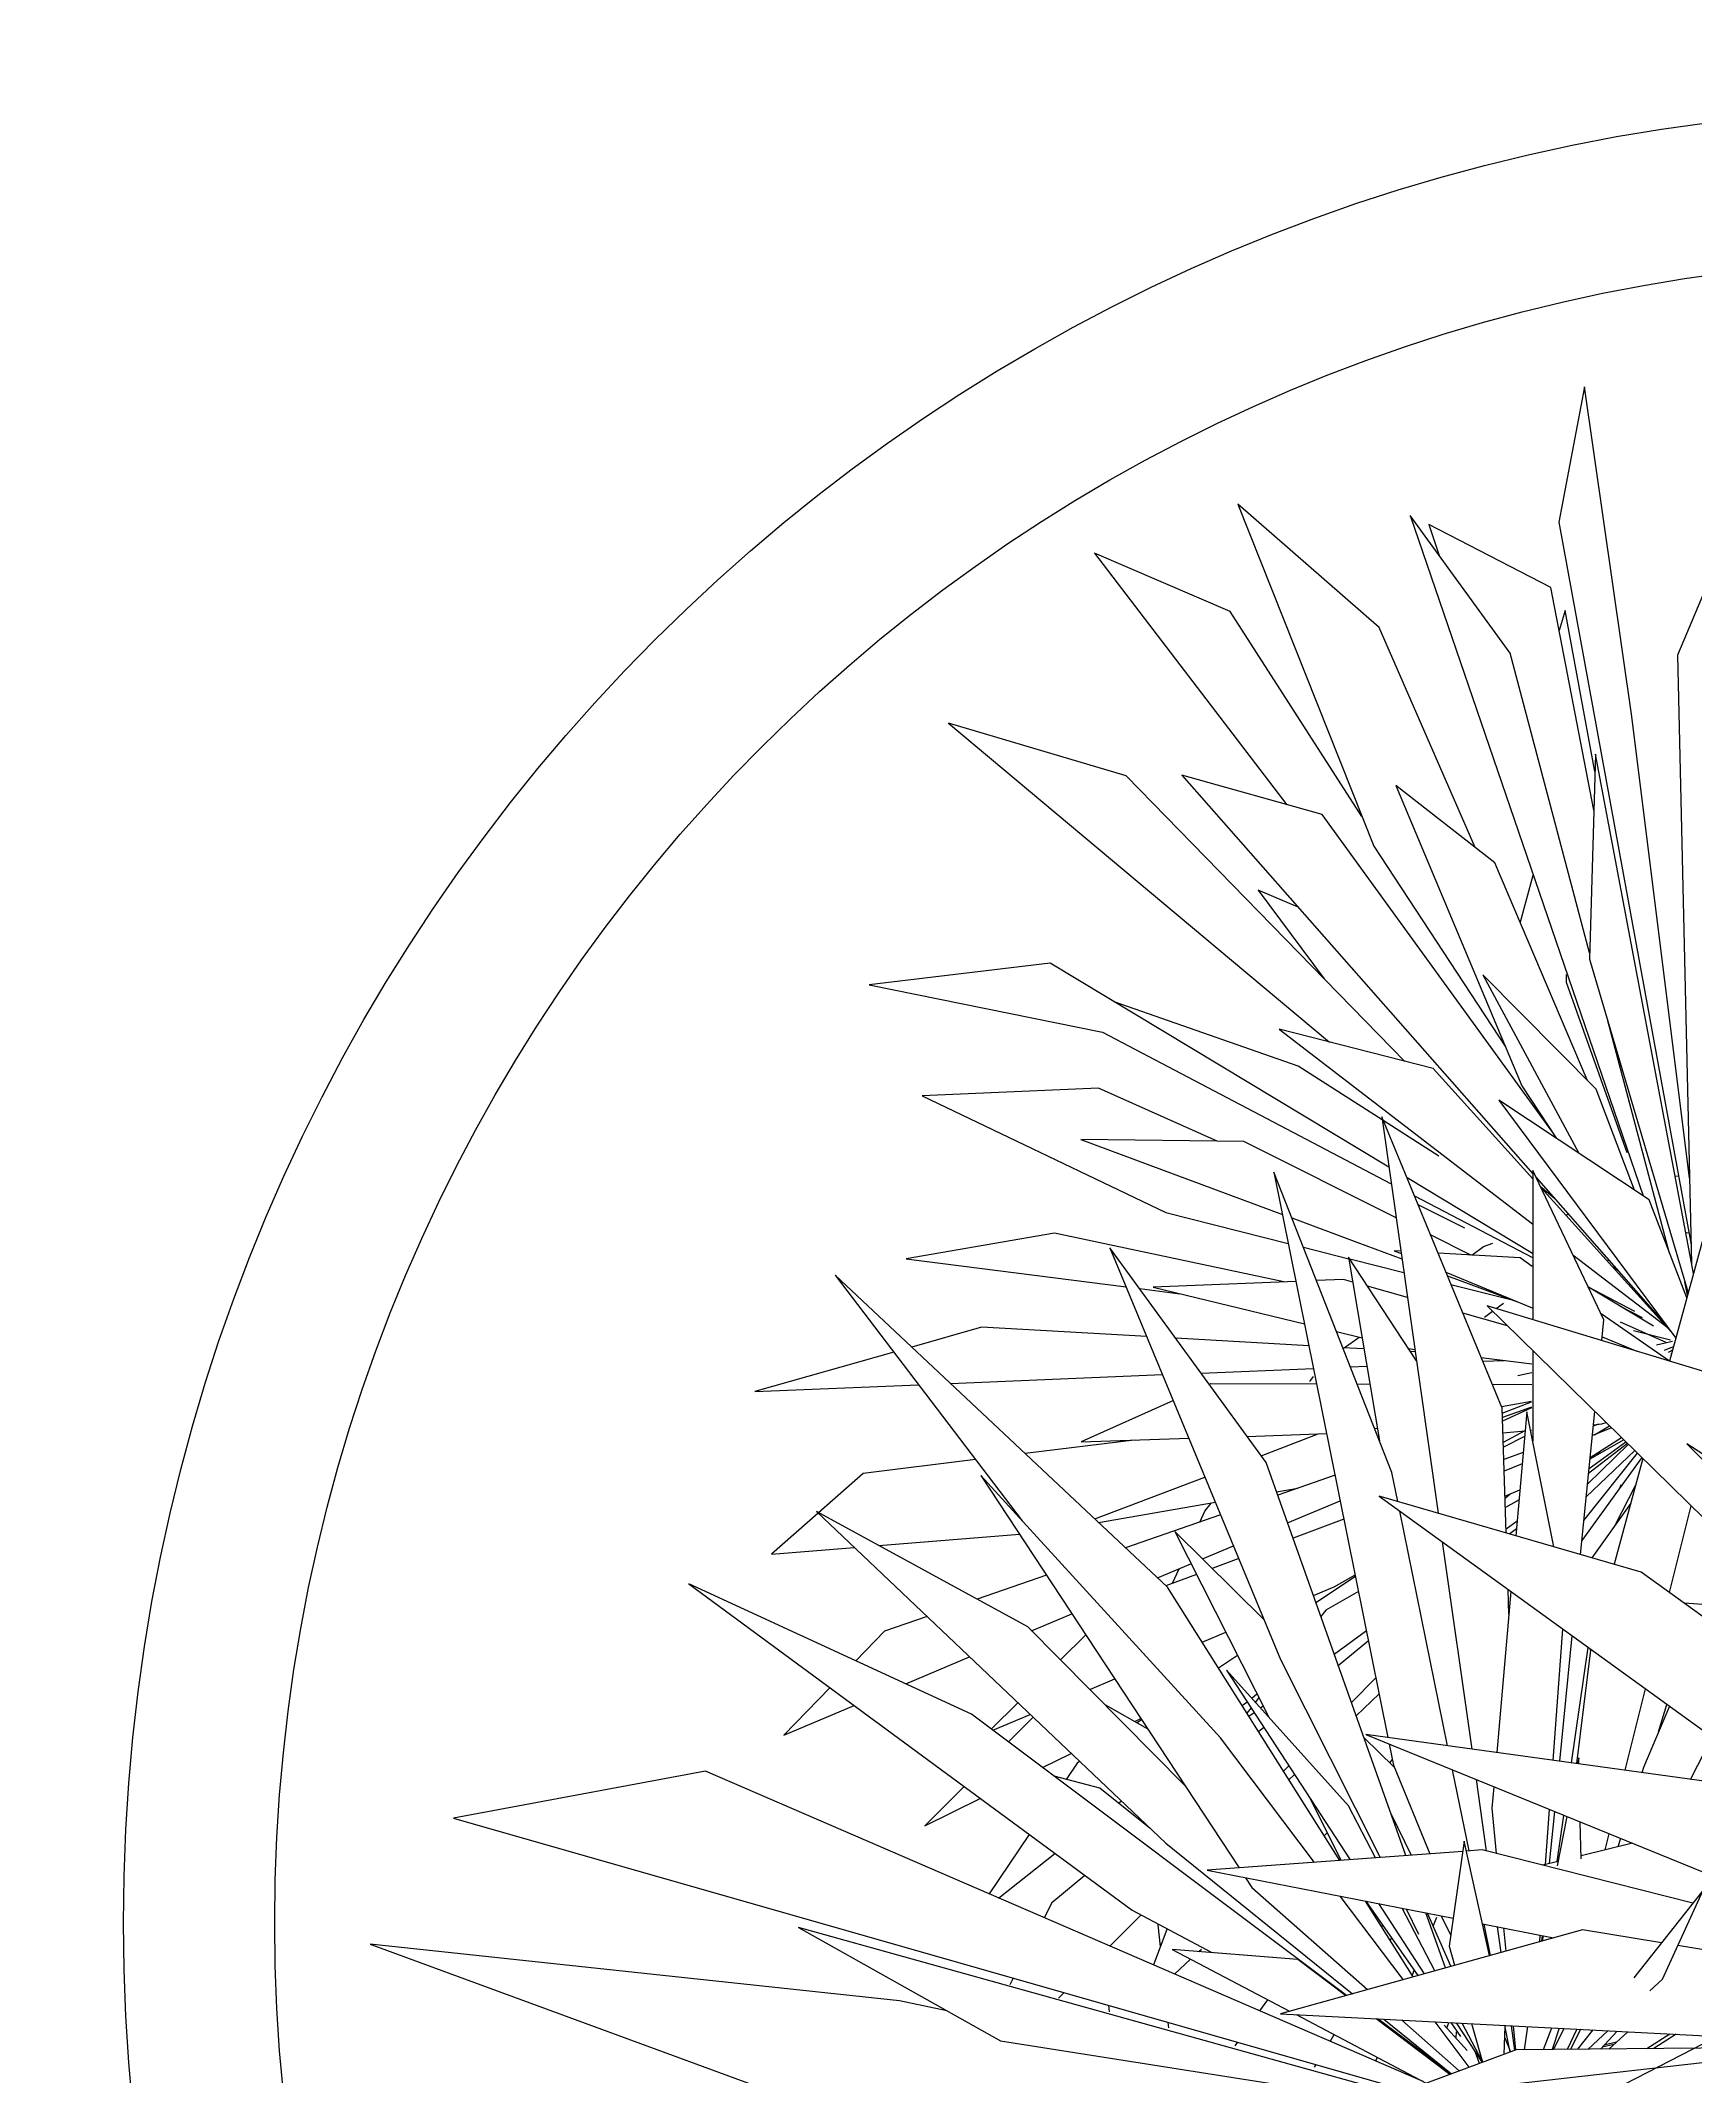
# Model space of a CAD drawing. Header units: millimetres. Extents: x -39333 to 8232, y -29726 to 4142.
# Drawn here: x -7701 to -7154, y -6647 to -5974 of the extents above; entities that cross this region are included whole.
import ezdxf

# ---------------------------------------------------------------- set-up
doc = ezdxf.new("R2010")
doc.units = ezdxf.units.MM
doc.layers.add('zelen', color=69, linetype='Continuous')
doc.layers.add('площадь', color=2, linetype='Continuous', lineweight=25, plot=False)
doc.layers.add('размер', color=1, linetype='Continuous', lineweight=25)
doc.layers.add('территория', color=74, linetype='Continuous', lineweight=25)
doc.styles.get("Standard").update_dxf_attribs({"font": 'arial.ttf'})
doc.dimstyles.new('Аннотативный', dxfattribs={"dimscale": 0, "dimtxt": 2.5, "dimasz": 2.5, "dimexe": 1.25, "dimexo": 0.625, "dimtad": 1, "dimtxsty": 'Standard', "dimcen": 2.5, "dimadec": 0, "dimazin": 0, "dimtfac": 1, "dimtmove": 0, "dimatfit": 3, "dimfxl": 1, "dimarcsym": 0})

# ---------------------------------------------------------------- blocks, each defined once
blk = doc.blocks.new('p4')
at = {"color": 1, "linetype": 'Continuous'}
for p, q in [((-84.77, 405.66), (-91.46, 370.37)), ((-72.43, 319.75), (-84.77, 405.66)), ((-175.23, 375.05), (-139.78, 285.88)), ((-138.31, 342.91), (-175.23, 375.05)), ((-130.3, 372.15), (-69.49, 194.73)), ((-104.23, 336.2), (-130.3, 372.15)), ((-125.41, 369.81), (-122.74, 361.73)), ((-93.6, 353.36), (-125.41, 369.81)), ((-91.46, 370.37), (-57.01, 181.96)), ((-47.72, 366.25), (-60.56, 335.71)), ((-212.61, 362.3), (-162.39, 296.72)), ((-177.19, 347.12), (-212.61, 362.3)), ((-82.38, 295.32), (-93.6, 353.36)), ((-142.88, 293.67), (-177.19, 347.12)), ((-89.86, 347.36), (-91.44, 342.17)), ((-82.09, 305.36), (-89.86, 347.36)), ((-113.32, 285.58), (-138.31, 342.91)), ((-83.46, 258.12), (-104.23, 336.2)), ((-60.56, 335.71), (-56.9, 177.09)), ((-57.41, 199.38), (-72.43, 319.75)), ((-250.69, 318), (-176.89, 256.16)), ((-204.37, 304.22), (-250.69, 318)), ((-81.96, 309.89), (-83.5, 256.49)), ((-56.4, 174.47), (-81.96, 309.89)), ((-131.65, 229.8), (-204.37, 304.22)), ((-189.82, 304.46), (-98.28, 200.5)), ((-153.26, 294.15), (-189.82, 304.46)), ((-133.98, 301.75), (-101.15, 223.45)), ((-108.18, 281.55), (-133.98, 301.75)), ((-93.36, 211.62), (-153.26, 294.15)), ((-139.78, 285.88), (-105.39, 233.57)), ((-84.15, 225), (-108.18, 281.55)), ((-98.3, 278.27), (-101.61, 266.09)), ((-169.92, 274.47), (-152.73, 251.36)), ((-159.52, 270.05), (-169.92, 274.47)), ((-224.18, 255.37), (-271.39, 249.74)), ((-135.8, 202.23), (-224.18, 255.37)), ((-176.89, 256.16), (-151.31, 234.81)), ((-83.5, 256.49), (-57.77, 169.47)), ((-271.39, 249.74), (-210.54, 237.4)), ((-111.33, 252.39), (-86.31, 205.89)), ((-81.73, 222.56), (-111.33, 252.39)), ((-89.47, 250.33), (-89.5, 252.44)), ((-73.66, 205.96), (-89.47, 250.33)), ((-159.45, 228.55), (-207.43, 245.3)), ((-62.69, 180.04), (-78.74, 240.38)), ((-210.54, 237.4), (-135.19, 197.91)), ((-164.47, 238.17), (-98.35, 187.47)), ((-124.27, 227.92), (-164.47, 238.17)), ((-137.56, 214.56), (-159.45, 228.55)), ((-211.51, 222.84), (-257.57, 220.86)), ((-180.62, 208.99), (-211.51, 222.84)), ((-98.29, 199.2), (-124.27, 227.92)), ((-101.15, 223.45), (-92.12, 209.74)), ((-257.57, 220.86), (-193.99, 190.38)), ((-107.15, 219.71), (-60.99, 157.68)), ((-67.91, 193.68), (-107.15, 219.71)), ((-71.73, 196.22), (-81.73, 222.56)), ((-43.62, 221.26), (-62.64, 151.65)), ((-137.67, 215.31), (-122.96, 111.97)), ((-106.3, 139.41), (-137.67, 215.31)), ((-122.75, 205.1), (-137.28, 214.38)), ((-216.14, 209.42), (-163.58, 189.92)), ((-173.68, 208.91), (-216.14, 209.42)), ((-133.93, 189.05), (-173.68, 208.91)), ((-165.8, 200.9), (-136.06, 53.49)), ((-135.01, 122.57), (-165.8, 200.9)), ((-98.39, 179.74), (-131.09, 199.4)), ((-98.28, 201.32), (-98.3, 162.48)), ((-79.73, 162.43), (-98.28, 201.32)), ((-97.42, 199.53), (-63.25, 160.72)), ((-96.35, 197.29), (-92.58, 194.03)), ((-62.21, 159.32), (-96.13, 196.82)), ((-61.2, 199.89), (-60.3, 199.98)), ((-57.52, 200.27), (-57.43, 200.28)), ((-129.17, 194.76), (-98.4, 178.63)), ((-128.25, 192.53), (-116.06, 186.39)), ((-58.13, 168.14), (-67.91, 193.68)), ((-193.99, 190.38), (-162.05, 182.33)), ((-161.12, 189.01), (-144.14, 182.71)), ((-89.71, 189.72), (-89.02, 189.99)), ((-223.01, 185.04), (-261.72, 178.34)), ((-163.2, 172.31), (-223.01, 185.04)), ((-208.56, 181.22), (-164.08, 73.89)), ((-167.83, 125.22), (-208.56, 181.22)), ((-158.11, 181.34), (-146.28, 178.36)), ((-144.14, 182.71), (-132.4, 178.34)), ((-134.4, 180.45), (-132.6, 179.7)), ((-132.69, 180.35), (-134.4, 180.45)), ((-114.41, 179.3), (-124.96, 184.57)), ((-114.19, 179.29), (-111.13, 181.51)), ((-111.13, 181.51), (-108.73, 182.43)), ((-58.41, 185.1), (-57.6, 185.18)), ((-261.72, 178.34), (-204.33, 171.01)), ((-146.35, 178.78), (-138.26, 130.83)), ((-128.61, 151.72), (-146.35, 178.78)), ((-146.03, 178.3), (-131.89, 174.74)), ((-101.62, 178.57), (-122.99, 179.79)), ((-114.38, 179.3), (-114.7, 179.44)), ((-98.41, 176.36), (-101.62, 178.57)), ((-87.83, 179.4), (-62.97, 160.34)), ((-78.92, 177.8), (-78.45, 177.98)), ((-76.04, 175.25), (-77.4, 176.12)), ((-280.25, 174.07), (-231.47, 110.03)), ((-193.56, 92.74), (-280.25, 174.07)), ((-200.81, 170.57), (-190.32, 169.23)), ((-160.06, 172.44), (-197.31, 170.92)), ((-197.31, 170.92), (-157.82, 161.37)), ((-147.62, 172.95), (-154.7, 172.66)), ((-145.25, 172.28), (-147.62, 172.95)), ((-130.97, 168.24), (-141.37, 171.18)), ((-120.96, 174.88), (-98.47, 165.56)), ((-120.56, 173.92), (-101.54, 166.83)), ((-119.62, 171.65), (-103.71, 167.64)), ((-83.81, 170.98), (-71.76, 164.67)), ((-83.81, 170.98), (-71.76, 164.67)), ((-66.82, 160.75), (-83.8, 170.96)), ((-57.94, 168.84), (-58.62, 172.34)), ((-110.92, 163.13), (-108.78, 164.68)), ((-110.23, 166.11), (-1.94, 59.97)), ((-38.76, 144.39), (-110.23, 166.11)), ((-107.82, 165.38), (-105.89, 166.78)), ((-75.46, 165.94), (-69.73, 163.06)), ((-242.02, 160.47), (-260.25, 155.31)), ((-198.95, 158.03), (-242.02, 160.47)), ((-149.47, 159.36), (-142.8, 157.74)), ((-104.85, 160.84), (-116.52, 164.14)), ((-62.63, 151.68), (-80.48, 163.99)), ((-80.28, 157.01), (-79.73, 162.43)), ((-63.36, 156.43), (-75.41, 161.84)), ((-71.99, 159.65), (-62.38, 157.23)), ((-66.5, 164.06), (-65.35, 163.11)), ((-66.5, 164.06), (-65.35, 163.11)), ((-63.5, 160.75), (-62.97, 160.34)), ((-62.79, 159.97), (-62.62, 159.88)), ((-62.79, 159.97), (-62.62, 159.88)), ((-264.94, 153.98), (-301.17, 143.72)), ((-156.66, 155.63), (-191.38, 157.6)), ((-142.31, 154.82), (-147.81, 155.13)), ((-147.49, 155.11), (-143.6, 157.94)), ((-130.71, 154.92), (-129.04, 154.71)), ((-128.95, 154.06), (-130.2, 154.13)), ((-98.3, 154.42), (-98.31, 130.75)), ((-80.18, 157.98), (-71.15, 154.23)), ((-68.67, 158.81), (-62.38, 157.23)), ((-61.81, 156.78), (-66.02, 155.84)), ((-63.97, 154.53), (-62.43, 155.14)), ((-61.86, 154.5), (-62.97, 153.89)), ((-62.4, 155.15), (-61.6, 155.46)), ((-184.8, 148.55), (-155.48, 149.77)), ((-145.86, 150.16), (-141.55, 150.34)), ((-111.74, 152.57), (-98.55, 150.94)), ((-111.34, 151.6), (-105.72, 151.83)), ((-98.56, 148.58), (-102.17, 147.78)), ((-62.32, 153.63), (-62.09, 153.64)), ((-62.32, 153.63), (-62.09, 153.64)), ((-301.17, 143.72), (-258.48, 145.49)), ((-250.16, 145.84), (-194.85, 148.13)), ((-182.34, 145.69), (-182.63, 145.56)), ((-154.65, 145.63), (-182.34, 145.69)), ((-156.45, 146.37), (-155.44, 147.61)), ((-140.75, 145.6), (-144.07, 145.61)), ((-98.57, 145.5), (-108.83, 145.53)), ((-192.03, 141.35), (-216.05, 130.58)), ((-106.47, 139.83), (-98.6, 141.21)), ((-105.23, 106.85), (-106.3, 139.41)), ((-106.26, 138.07), (-98.6, 141.05)), ((-98.61, 139.62), (-106.22, 136.98)), ((-98.61, 139.51), (-106.19, 135.98)), ((-99.86, 138.4), (-102.71, 106.12)), ((-92.77, 103.24), (-99.86, 138.4)), ((-85.85, 101.24), (-82.12, 138.56)), ((-172.79, 132.04), (-152.05, 132.75)), ((-169.13, 127), (-154.22, 132.67)), ((-139.52, 134.05), (-138.82, 134.17)), ((-106.09, 132.98), (-100.29, 133.49)), ((-100.38, 133.49), (-106.01, 130.41)), ((-98.89, 133.62), (-98.64, 133.64)), ((-98.64, 132.9), (-98.74, 132.85)), ((-77.73, 134.26), (-82.75, 132.24)), ((-81.16, 135.18), (-82.51, 134.68)), ((-82.47, 135.06), (-80.28, 135.26)), ((-82.16, 132.47), (-78.25, 134.76)), ((-80.28, 135.26), (-79.18, 135.68)), ((-202.26, 131.05), (-230.67, 127.55)), ((-216.05, 130.58), (-187.97, 131.53)), ((-100.42, 132), (-105.96, 129.18)), ((-100.79, 127.86), (-105.86, 125.96)), ((-84.96, 110.14), (-70.96, 127.62)), ((-71.69, 128.34), (-84.35, 116.3)), ((-84.02, 119.58), (-73.36, 129.98)), ((-73.58, 130.19), (-83.74, 122.38)), ((-83.61, 123.67), (-74.04, 130.64)), ((-74.52, 131.11), (-83.37, 126.06)), ((-83.32, 126.53), (-75.16, 131.74)), ((-81.86, 126.92), (-80.77, 128.02)), ((-58.13, 130.07), (54.03, 17.82)), ((8.34, 87.03), (-58.13, 130.07)), ((-272.92, 122.36), (-284.55, 112.13)), ((-243.61, 125.96), (-272.92, 122.36)), ((-131.44, 22.71), (-167.83, 125.22)), ((-133.47, 115.01), (-135.01, 122.57)), ((-101.05, 124.88), (-105.76, 122.99)), ((-69.84, 126.52), (-85.48, 104.92)), ((-69.57, 126.26), (-77.1, 98.71)), ((-242.24, 121.81), (-174.87, 19.51)), ((-179.75, 53.43), (-242.24, 121.81)), ((-212.5, 110.51), (-183.78, 121.43)), ((-165.12, 117.57), (-159.55, 118.53)), ((-149.86, 121.88), (-164.81, 116.71)), ((-159.76, 118.45), (-159.73, 118.5)), ((-105.54, 116.41), (-101.65, 118.13)), ((-105.53, 115.95), (-104.18, 117.01)), ((-76.72, 109.04), (-71.5, 119.23)), ((-75.3, 119.37), (-75.7, 118.42)), ((-284.68, 112.02), (-296.83, 101.34)), ((-285.12, 112.44), (-194.01, 25.94)), ((-230, 82.36), (-285.12, 112.44)), ((-211.54, 109.61), (-181.05, 114.84)), ((-179.69, 111.56), (-204.48, 102.98)), ((-185.13, 109.68), (-183.84, 112.57)), ((-183.83, 112.57), (-182.15, 114.65)), ((-162.24, 109.46), (-148.52, 115.24)), ((-138.39, 116.43), (-28.47, 36.97)), ((-70.04, 96.67), (-138.39, 116.43)), ((-120.49, 51.34), (-132.96, 112.51)), ((-101.88, 115.5), (-105.44, 113.46)), ((-72.75, 114.64), (-82.85, 100.38)), ((-62.62, 91.35), (-56.98, 113.92)), ((-268.88, 103.58), (-232.17, 106.53)), ((-191.67, 107.21), (-167.17, 58.86)), ((-168.36, 84.23), (-191.67, 107.21)), ((-147.54, 110.41), (-160.82, 105.46)), ((-105.26, 107.91), (-102.36, 110.02)), ((-102.55, 107.94), (-104.31, 106.58)), ((-296.83, 101.34), (-275.25, 103.07)), ((-184.45, 100.1), (-176.35, 103.51)), ((-121.89, 104.51), (-114.2, 50.47)), ((-225.13, 95.83), (-243.22, 89.57)), ((-196.15, 95.17), (-187.43, 98.84)), ((-186.02, 96.06), (-193.95, 93.1)), ((-192.23, 93.74), (-190.54, 97.53)), ((-174.97, 100.18), (-181.91, 97.59)), ((-144.54, 95.51), (-154.83, 88.6)), ((-149.92, 92.86), (-144.63, 95.96)), ((24.98, 28.13), (-70.04, 96.67)), ((-318.42, 93.6), (-202.79, 8.48)), ((-244.67, 59.6), (-318.42, 93.6)), ((-148.61, 21.45), (-193.56, 92.74)), ((-155.51, 90.52), (-149.92, 92.86)), ((-143.75, 91.61), (-152.25, 86.76)), ((-103.99, 91.57), (-107.7, 49.58)), ((-104.52, 85.58), (-104.74, 92.11)), ((-256.27, 85.06), (-267.38, 81.21)), ((-228.98, 81.33), (-218.49, 85.75)), ((-169, 84.86), (-168.68, 85)), ((-152.25, 86.76), (-153.57, 85.04)), ((-104.52, 85.69), (-104.51, 85.72)), ((-28.81, 86.3), (-58.69, 88.53)), ((-267.38, 81.21), (-274.84, 73.51)), ((-189.02, 40.98), (-230, 82.36)), ((-214.89, 80.27), (-221.45, 73.73)), ((-184.5, 78.36), (-178.36, 80.94)), ((-150.1, 75.27), (-141.69, 81.39)), ((-92.99, 47.55), (-90.48, 81.8)), ((-91.25, 47.31), (-87.98, 79.99)), ((-261.8, 67.5), (-245.16, 74.51)), ((-175.29, 74.89), (-180.22, 71.58)), ((-141.15, 78.73), (-149.02, 72.23)), ((-88.2, 46.89), (-83.86, 77.01)), ((-83.23, 76.29), (-86.85, 46.7)), ((-83.23, 76.29), (-83.25, 76.57)), ((-83.17, 76.51), (-83.23, 76.29)), ((-178.13, 71.06), (-145.95, 21.64)), ((-146.39, 35.73), (-178.13, 71.06)), ((-164.08, 73.89), (-138.09, 22.22)), ((-145.61, 62.61), (-139.21, 69.07)), ((-281.61, 66.5), (-293.62, 54.09)), ((-213.85, 66.06), (-207.33, 68.79)), ((-171.6, 63.79), (-170.22, 64.88)), ((-169.73, 63.91), (-170.64, 62.72)), ((-138.37, 64.91), (-144.39, 59.18)), ((-74.23, 44.96), (-68.91, 66.21)), ((-293.62, 54.09), (-275.26, 61.83)), ((-146.87, -13.73), (-244.67, 59.6)), ((-232.62, 62.6), (-239.51, 55.73)), ((-239.14, 55.45), (-229.39, 59.54)), ((-228.63, 58.82), (-235.03, 52.38)), ((-198.78, 55.82), (-209.84, 62.01)), ((-202.06, 57.65), (-200.5, 58.43)), ((-174.08, 61.84), (-172.79, 62.85)), ((-171.76, 61.27), (-172.83, 59.86)), ((-172.34, 59.07), (-170.97, 60.07)), ((-169.33, 61.26), (-168.64, 61.76)), ((-62.66, 61.69), (-69.39, 45.73)), ((-65.47, 55.01), (-63.29, 62.15)), ((-200.3, 58.12), (-201.48, 57.33)), ((-155.21, 20.96), (-179.75, 53.43)), ((-168.43, 56.16), (-169.79, 55.03)), ((-134.41, 45.75), (-142.38, 53.54)), ((-141.86, 54.29), (-30.6, 8.94)), ((-33.02, 39.27), (-141.86, 54.29)), ((-57.13, 42.6), (-51.53, 53.64)), ((-226.13, 45.7), (-218.7, 49.39)), ((-135.72, 51.79), (-134.61, 46.3)), ((-86.3, 48.2), (-86.61, 46.67)), ((-86.26, 46.62), (-86.3, 48.2)), ((-314.08, 44.71), (-379.77, 32.53)), ((-126.92, -36.18), (-314.08, 44.71)), ((-211.17, 40.32), (-223.1, 43.42)), ((-217.08, 46.87), (-219.95, 42.61)), ((-216.48, 47.28), (-217.08, 46.87)), ((-163.31, 44.75), (-161.92, 46.16)), ((-160.45, 43.9), (-161.9, 42.52)), ((-135.58, 46.89), (-134.9, 47.74)), ((-134.61, 46.3), (-125.18, 23.18)), ((-114.9, 23.94), (-119.21, 45.06)), ((-113.07, 42.56), (-110.42, 23.91)), ((-69.39, 45.73), (-69.84, 44.35)), ((-246.61, 40.73), (-256.84, 30.45)), ((-256.84, 30.45), (-242.38, 37.62)), ((-198.08, 29.82), (-211.17, 40.32)), ((-156.62, 38.02), (-148.24, 21.47)), ((-108.48, 40.69), (-108.98, 35.07)), ((-379.77, 32.53), (-131.2, -38.51)), ((-206.3, 36.4), (-205.6, 36.95)), ((-139.27, 22.14), (-146.39, 35.73)), ((-135.34, 33.71), (-129.98, 22.82)), ((-108.98, 35.07), (-107.82, 23.26)), ((-94.98, 20.41), (-93.93, 34.76)), ((-93.91, 20.67), (-92.56, 34.19)), ((-89.37, 32.89), (-91.94, 20.03)), ((-91.9, 21.16), (-90.17, 33.22)), ((-229.62, 28.23), (-240.06, 12.72)), ((-199.1, 30.78), (-199.19, 30.7)), ((-152.69, 27.91), (-151.88, 28.66)), ((-85.67, 21.88), (-85.9, 31.48)), ((-79.42, 24.2), (-78.36, 28.41)), ((-75.4, 27.2), (-76.11, 25.01)), ((-237.63, 11.67), (-222.91, 23.29)), ((-194.01, 25.94), (-145.34, -13.3)), ((-116.55, 23.81), (-183.17, 18.9)), ((-116.17, 26.48), (-120.1, -0.89)), ((-109.6, -3.35), (-116.17, 26.48)), ((-111.5, 24.19), (-115.6, 23.88)), ((-56.56, 10.29), (-111.5, 24.19)), ((-72.29, 25.94), (-85.69, 22.68)), ((-215.1, 17.54), (-223.76, 10.37)), ((-183.17, 18.9), (-119.05, 6.42)), ((-173.19, 16.95), (-171.53, 14.42)), ((-91.71, 21.21), (-95.79, 20.22)), ((-171.53, 14.42), (-141.43, -12.21)), ((-132.1, -9.61), (-148.56, 12.16)), ((-129.49, -8.89), (-141.95, 10.87)), ((-141.87, 10.86), (-128.28, -8.55)), ((-53.84, 13.73), (-71.91, -9.12)), ((-64.5, -9.47), (-53.84, 13.73)), ((-223.76, 10.37), (-225.73, 6.53)), ((-208.56, -0.89), (-200.52, 7.21)), ((-202.79, 8.48), (-181.97, -2.57)), ((-141.57, 10.38), (-141.59, 10.31)), ((-138.5, 10.2), (-126.6, -8.08)), ((-123.83, -7.31), (-132.39, 9.01)), ((-131.35, 8.81), (-128.06, 2.28)), ((-121.05, -6.54), (-126.14, 7.8)), ((-119.64, -6.14), (-125.74, 7.72)), ((-123.36, 6.56), (-124.28, 4.4)), ((-122.21, 7.03), (-119.7, 1.93)), ((-289.81, 3.94), (-237.13, -25.56)), ((-133.74, -39.45), (-289.81, 3.94)), ((-193.77, 3.45), (-197.22, -5.79)), ((-195.42, -0.97), (-196.01, 4.7)), ((-85.34, 3.41), (-164.1, -18.53)), ((-137.71, 4.15), (-137.48, 4.5)), ((-135.49, 0.63), (-135.16, 1.17)), ((-111.42, 4.93), (-92.85, 1.32)), ((-109.35, -3.28), (-111.01, 4.85)), ((-107.61, 4.19), (-106.66, -2.53)), ((-105.92, 3.86), (-105.33, -2.16)), ((-96.46, 0.31), (-96.34, 2)), ((-95.93, 0.46), (-95.79, 1.89)), ((-95.59, 1.85), (-95.86, 0.48)), ((-64.71, -0.01), (-85.34, 3.41)), ((-401.49, -0.39), (-302.09, -36.88)), ((-263.48, -15.18), (-401.49, -0.39)), ((-192.35, -1.73), (-161.7, -17.86)), ((-159.53, -4.38), (-192.35, -1.73)), ((-191.74, -8.16), (-187.52, -4.27)), ((-185.38, -2.29), (-184.67, -1.63)), ((-147.09, -13.79), (-159.53, -4.38)), ((-120.1, -0.89), (-118.67, -5.87)), ((80.95, -24.2), (-60.48, -0.71)), ((-233.78, -9.19), (-234.69, -10.97)), ((-129.27, -7.31), (-129.76, -8.46)), ((-67.77, -12.56), (-64.5, -9.47)), ((-251.12, -17.72), (-263.48, -15.18)), ((-221.96, -14.41), (-220.54, -12.98)), ((-167.44, -14.84), (-169.53, -17.76)), ((-208.72, -17.99), (-208.89, -16.31)), ((-193.2, -22.19), (-193.35, -20.75)), ((-164.1, -18.53), (62.23, -30.16)), ((-160.04, -18.74), (-126.08, -36.62)), ((-119.95, -34.34), (-139.14, -19.81)), ((-119.57, -34.2), (-138.72, -19.83)), ((-137.14, -19.92), (-119.47, -34.17)), ((-132.45, -20.16), (-117.47, -33.42)), ((-114.84, -32.45), (-123.79, -20.6)), ((-120.69, -22.23), (-120.2, -20.79)), ((-119.69, -20.81), (-117.15, -24.43)), ((-118.26, -20.89), (-111.53, -31.22)), ((-111.5, -30.83), (-116.67, -20.97)), ((-114.3, -21.09), (-111.4, -31.17)), ((-237.13, -25.56), (-138.34, -41.16)), ((-175.33, -25.9), (-176, -26.84)), ((-151.17, -25.7), (-150.13, -23.95)), ((-115.43, -28.05), (-121.36, -21.5)), ((-118.23, -23.18), (-118.37, -24.79)), ((-105.73, -29.07), (-105.53, -21.85)), ((-105.61, -24.81), (-104.12, -28.47)), ((-105.53, -21.85), (-105.59, -21.54)), ((-104.21, -28.51), (-105.53, -22.02)), ((-103.94, -21.62), (-103.02, -28.07)), ((-103.43, -21.65), (-102.81, -27.99)), ((-99.63, -21.84), (-100.56, -27.91)), ((-95.51, -27.86), (-93.31, -22.17)), ((-91.45, -22.26), (-93.26, -27.84)), ((-92.87, -27.84), (-90.08, -22.34)), ((-86.83, -22.5), (-89.29, -27.8)), ((-85.88, -22.55), (-88.49, -27.79)), ((-82.67, -22.72), (-86.67, -27.78)), ((-83.86, -27.75), (-78.74, -22.92)), ((-80.63, -27.72), (-76.32, -23.04)), ((-77.15, -26.52), (-80.19, -27.24)), ((-76.5, -25.93), (-79.68, -26.69)), ((-73.48, -23.19), (-78.45, -27.7)), ((-68.51, -27.6), (-62.52, -23.75)), ((-60.86, -23.84), (-66.74, -27.58)), ((-102.66, -27.93), (-173.82, -54.31)), ((-155.21, -32.47), (-154.79, -31.77)), ((-138.88, -29.88), (-139.29, -30.83)), ((-12.37, -26.61), (-122.35, -39.03)), ((-112.2, -31.47), (-113.21, -28.64)), ((-104.31, -28), (-104.12, -28.47)), ((-43.4, -27.35), (-102.66, -27.93))]:
    blk.add_line(p, q, dxfattribs=at)
blk = doc.blocks.new('*D48')
at = {"layer": 'Defpoints', "color": 0, "transparency": 16777216}
for p in [(-6584.71, -6344.87), (-7562.84, -6848.12)]:
    blk.add_point(p, dxfattribs=at)
at = {"layer": 'размер', "color": 0, "lineweight": -2, "transparency": 16777216}
for p, q in [((-4651.58, -5350.25), (-6362.41, -6230.49)), ((-7562.84, -6848.12), (-6584.71, -6344.87)), ((-7785.14, -6962.5), (-8007.44, -7076.88))]:
    blk.add_line(p, q, dxfattribs=at)
at = {"layer": 'размер', "color": 0, "transparency": 16777216}
for points in [[(-6381.47, -6193.44), (-6343.35, -6267.54), (-6584.71, -6344.87)], [(-7804.2, -6925.45), (-7766.08, -6999.55), (-7562.84, -6848.12)]]:
    blk.add_solid(points, dxfattribs=at)
at = {"layer": 'размер', "color": 0, "transparency": 16777216, "insert": (-5249.84, -5436.36), "char_height": 250, "attachment_point": 5, "rotation": 27.22635}
blk.add_mtext('∅1100', dxfattribs=at)
blk = doc.blocks.new('*D49')
at = {"layer": 'Defpoints', "color": 0, "transparency": 16777216}
for p in [(-3523.77, -5914.94), (-8673.77, -6596.5), (-3523.77, -6596.5)]:
    blk.add_point(p, dxfattribs=at)
at = {"layer": 'размер', "color": 0, "lineweight": -2, "transparency": 16777216}
for p, q in [((-8673.77, -6534), (-8673.77, -5789.94)), ((-3523.77, -6534), (-3523.77, -5789.94)), ((-8423.77, -5914.94), (-3773.77, -5914.94))]:
    blk.add_line(p, q, dxfattribs=at)
at = {"layer": 'размер', "color": 0, "transparency": 16777216}
for points in [[(-8423.77, -5873.27), (-8423.77, -5956.6), (-8673.77, -5914.94)], [(-3773.77, -5873.27), (-3773.77, -5956.6), (-3523.77, -5914.94)]]:
    blk.add_solid(points, dxfattribs=at)
at = {"layer": 'размер', "color": 0, "transparency": 16777216, "insert": (-6098.77, -5724.79), "char_height": 250, "attachment_point": 5}
blk.add_mtext('5150', dxfattribs=at)
blk = doc.blocks.new('*D55')
at = {"layer": 'Defpoints', "color": 0, "transparency": 16777216}
for p in [(-12623.77, -6596.5), (-3573.77, -6846.5), (-12623.77, -12985.04)]:
    blk.add_point(p, dxfattribs=at)
at = {"layer": 'размер', "color": 0, "lineweight": -2, "transparency": 16777216}
for p, q in [((-12623.77, -6659), (-12623.77, -13110.04)), ((-3573.77, -6909), (-3573.77, -13110.04)), ((-3823.77, -12985.04), (-12373.77, -12985.04))]:
    blk.add_line(p, q, dxfattribs=at)
at = {"layer": 'размер', "color": 0, "transparency": 16777216}
for points in [[(-12373.77, -12943.37), (-12373.77, -13026.71), (-12623.77, -12985.04)], [(-3823.77, -12943.37), (-3823.77, -13026.71), (-3573.77, -12985.04)]]:
    blk.add_solid(points, dxfattribs=at)
at = {"layer": 'размер', "color": 0, "transparency": 16777216, "insert": (-8098.77, -12794.9), "char_height": 250, "attachment_point": 5}
blk.add_mtext('9050', dxfattribs=at)
blk = doc.blocks.new('*D56')
at = {"layer": 'Defpoints', "color": 0, "transparency": 16777216}
for p in [(-10623.77, -6596.5), (-3573.77, -6846.5), (-10623.77, -12583.49)]:
    blk.add_point(p, dxfattribs=at)
at = {"layer": 'размер', "color": 0, "lineweight": -2, "transparency": 16777216}
for p, q in [((-10623.77, -6659), (-10623.77, -12708.49)), ((-3573.77, -6909), (-3573.77, -12708.49)), ((-3823.77, -12583.49), (-10373.77, -12583.49))]:
    blk.add_line(p, q, dxfattribs=at)
at = {"layer": 'размер', "color": 0, "transparency": 16777216}
for points in [[(-10373.77, -12541.83), (-10373.77, -12625.16), (-10623.77, -12583.49)], [(-3823.77, -12541.83), (-3823.77, -12625.16), (-3573.77, -12583.49)]]:
    blk.add_solid(points, dxfattribs=at)
at = {"layer": 'размер', "color": 0, "transparency": 16777216, "insert": (-7098.77, -12393.35), "char_height": 250, "attachment_point": 5}
blk.add_mtext('7050', dxfattribs=at)

msp = doc.modelspace()

# ---------------------------------------------------------------- linework, layer by layer
at = {"layer": 'площадь'}
for radius in [1600, 1100]:
    msp.add_circle((-7073.774, -6596.496), radius, dxfattribs=at)
at = {"layer": 'территория'}
for radius in [600, 550]:
    msp.add_circle((-7073.774, -6596.496), radius, dxfattribs=at)
for radius, start, end in [(5550, 90, 270), (3550, 90, 270), (1600, 104.502317, 180), (1100, 104.502317, 180)]:
    msp.add_arc((-7073.774, -6596.496), radius, start, end, dxfattribs=at)

# ---------------------------------------------------------------- block references
at = {"layer": 'zelen', "xscale": 1.268164555402169, "yscale": 1.268164555402169, "zscale": 1.268164555402169}
msp.add_blockref('p4', (-7083.062, -6603.071), dxfattribs=at)

# ---------------------------------------------------------------- dimensions: what is measured, and where the dimension line sits
at = {"layer": 'размер'}
dim = msp.add_diameter_dim_2p(p1=(-7562.838, -6848.125), p2=(-6584.711, -6344.867), dimstyle='Аннотативный', dxfattribs=at)
dim.commit()
dim.dimension.update_dxf_attribs({"geometry": '*D48', "text_midpoint": (-5159.645, -5611.654), "dimtype": 163})
for base, p1, p2, picture, middle in [((-3523.774, -5914.936), (-8673.774, -6596.496), (-3523.774, -6596.496), '*D49', (-6098.774, -5724.793)), ((-12623.774, -12985.041), (-3573.774, -6846.496), (-12623.774, -6596.496), '*D55', (-8098.774, -12794.898)), ((-10623.774, -12583.494), (-3573.774, -6846.496), (-10623.774, -6596.496), '*D56', (-7098.774, -12393.351))]:
    dim = msp.add_linear_dim(base=base, p1=p1, p2=p2, dimstyle='Аннотативный', dxfattribs=at)
    dim.commit()
    dim.dimension.update_dxf_attribs({"geometry": picture, "text_midpoint": middle})

doc.saveas('drawing.dxf')
